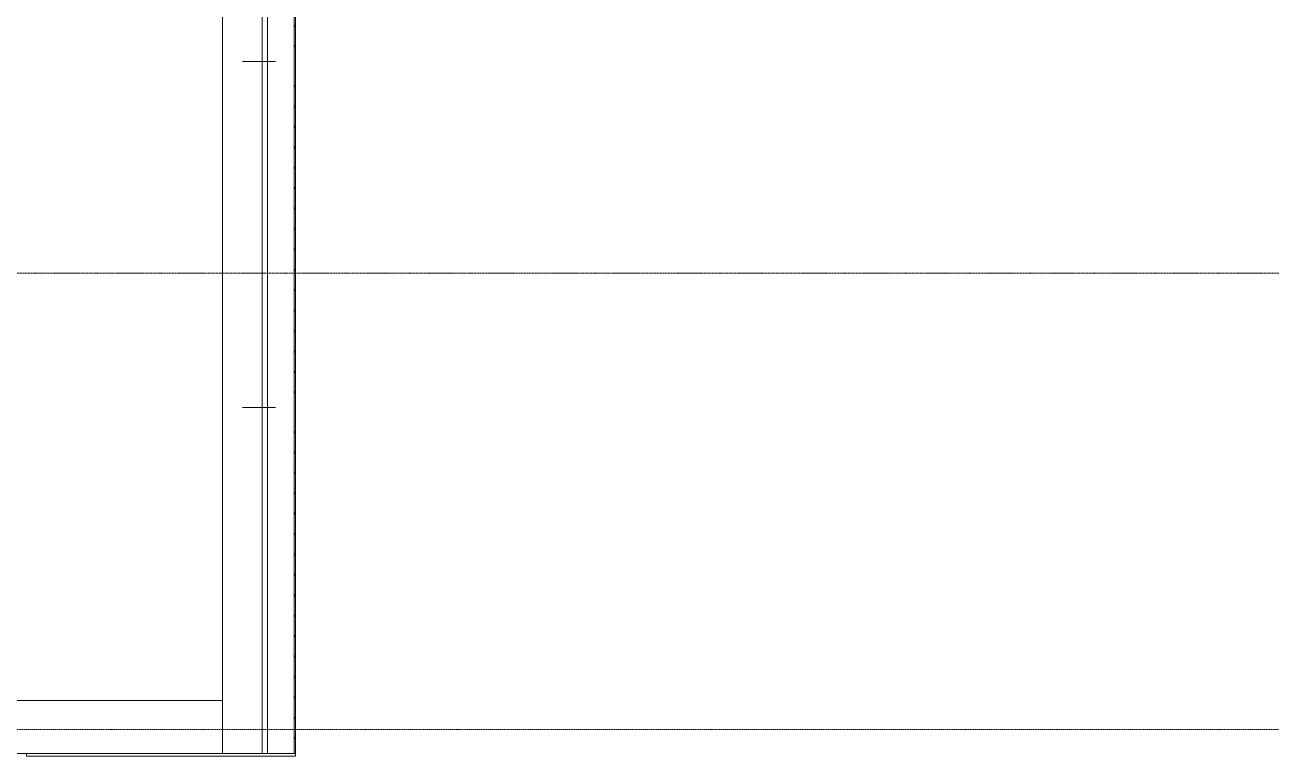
# Model space of a CAD drawing. Header units: millimetres. Extents: x 984 to 425800, y -34355 to 59419.
# Drawn here: x 356217 to 360915, y -20133 to -17377 of the extents above; entities that cross this region are included whole.
import ezdxf

# ---------------------------------------------------------------- set-up
doc = ezdxf.new("R2010")
doc.units = ezdxf.units.MM
doc.linetypes.add('DPA_Grid _ Level 100', pattern=[10, 5.5, -1.6, 1.3, -1.6])
doc.linetypes.add('DPA_Hidden 100', pattern=[7.2, 4.7, -2.5])
for name, color, linetype, lineweight in [('A-DETL', 1, 'Continuous', 70), ('A-FLOR-E', 2, 'Continuous', 9), ('A-GENM', 1, 'Continuous', 9), ('A-GLAZ-CURT', 2, 'Continuous', 9), ('A-GLAZ-CWMG', 2, 'Continuous', 9), ('S-GRID', 251, 'Continuous', 9), ('WALL-E', 2, 'Continuous', 9)]:
    doc.layers.add(name, color=color, linetype=linetype, lineweight=lineweight)

# ---------------------------------------------------------------- blocks, each defined once
blk = doc.blocks.new('DPA_CP_Entrance Louver Grill Vertical Z - Louver Grill Vertical Z-V14-4110-01 GROUND LEVEL - REFLECTED CEILING PLAN')
at = {"layer": 'A-GLAZ-CURT'}
for p, q in [((-604, 200), (-602, 200)), ((602, 200), (604, 200)), ((-652, 50), (-652, 125)), ((-652, 125), (-652, 50)), ((-652, 50), (-652, 125)), ((-652, 125), (-652, 50)), ((652, 50), (652, 125)), ((652, 125), (652, 50)), ((652, 50), (652, 125)), ((652, 125), (652, 50)), ((-652, 50), (-652, 32.8)), ((-652, 0), (-652, 50)), ((652, 32.8), (652, 50)), ((652, 50), (652, 0))]:
    blk.add_line(p, q, dxfattribs=at)
blk = doc.blocks.new('DPA_CP_Entrance Louver Grill Vertical Z - Louver Grill Vertical Z-V15-4110-01 GROUND LEVEL - REFLECTED CEILING PLAN')
at = {"layer": 'A-GLAZ-CURT'}
for p, q in [((-604, 200), (-602, 200)), ((602, 200), (604, 200)), ((-652, 50), (-652, 125)), ((-652, 125), (-652, 50)), ((-652, 50), (-652, 125)), ((-652, 125), (-652, 50)), ((652, 50), (652, 125)), ((652, 125), (652, 50)), ((652, 50), (652, 125)), ((652, 125), (652, 50)), ((-652, 50), (-652, 32.8)), ((-652, 0), (-652, 50)), ((652, 0), (652, 50)), ((652, 50), (652, 0))]:
    blk.add_line(p, q, dxfattribs=at)
blk = doc.blocks.new('GM_Louver Grill Vertical Z - Z Profile-12308811-4110-01 GROUND LEVEL - REFLECTED CEILING PLAN')
at = {"layer": 'A-GENM'}
for p, q in [((50, 75), (40, 75)), ((40, 75), (40, 73)), ((40, 73), (40, 75)), ((40, 75), (50, 75)), ((40, 73), (46.4, 73)), ((46.4, 73), (40, 73))]:
    blk.add_line(p, q, dxfattribs=at)
blk = doc.blocks.new('Rectangular Mullion - Entrance Louver Top-15584284-4110-01 GROUND LEVEL - REFLECTED CEILING PLAN')
at = {"layer": 'A-GLAZ-CWMG'}
for p, q in [((-660135.9, -16211.2), (-660135.9, -14907.2)), ((-660135.9, -16211.2), (-660135.9, -14907.2)), ((-659985.9, -16211.2), (-659985.9, -14907.2)), ((-659985.9, -16211.2), (-659985.9, -14907.2)), ((-659965.9, -16211.2), (-659965.9, -14907.2)), ((-659965.9, -16211.2), (-659965.9, -14907.2)), ((-659865.9, -14907.2), (-659865.9, -16211.2)), ((-659865.9, -16211.2), (-659865.9, -14907.2))]:
    blk.add_line(p, q, dxfattribs=at)
blk = doc.blocks.new('Rectangular Mullion - Entrance Louver Top-15584285-4110-01 GROUND LEVEL - REFLECTED CEILING PLAN')
at = {"layer": 'A-GLAZ-CWMG'}
for p, q in [((-660135.9, -20123), (-660135.9, -18819)), ((-660135.9, -20123), (-660135.9, -18819)), ((-659985.9, -20123), (-659985.9, -18819)), ((-659985.9, -20123), (-659985.9, -18819)), ((-659965.9, -20123), (-659965.9, -18819)), ((-659965.9, -20123), (-659965.9, -18819)), ((-659865.9, -18819), (-659865.9, -20123)), ((-659865.9, -20123), (-659865.9, -18819)), ((-659865.9, -20123), (-660135.9, -20123)), ((-660135.9, -20123), (-659985.9, -20123)), ((-659985.9, -20123), (-659965.9, -20123)), ((-659965.9, -20123), (-659865.9, -20123))]:
    blk.add_line(p, q, dxfattribs=at)
blk = doc.blocks.new('DPA_CP_Entrance Louver Grill Vertical Z - Louver Grill Vertical Z-V114-4110-01 GROUND LEVEL - REFLECTED CEILING PLAN')
at = {"layer": 'A-GLAZ-CURT'}
for p, q in [((-652, 50), (-652, 125)), ((-652, 125), (-652, 50)), ((-652, 50), (-652, 125)), ((-652, 125), (-652, 50)), ((652, 50), (652, 125)), ((652, 125), (652, 50)), ((652, 50), (652, 125)), ((652, 125), (652, 50)), ((-652, 50), (-652, 32.8)), ((-652, 32.8), (-652, 50)), ((652, 32.8), (652, 50)), ((652, 50), (652, 32.8))]:
    blk.add_line(p, q, dxfattribs=at)
blk = doc.blocks.new('DPA_CP_Entrance Louver Grill Vertical Z - Louver Grill Vertical Z-V115-4110-01 GROUND LEVEL - REFLECTED CEILING PLAN')
at = {"layer": 'A-GLAZ-CURT'}
for p, q in [((-652, 50), (-652, 125)), ((-652, 125), (-652, 50)), ((-652, 50), (-652, 125)), ((-652, 125), (-652, 50)), ((652, 50), (652, 125)), ((652, 125), (652, 50)), ((652, 50), (652, 125)), ((652, 125), (652, 50)), ((-652, 50), (-652, 32.8)), ((-652, 32.8), (-652, 50)), ((652, 0), (652, 50)), ((652, 50), (652, 0))]:
    blk.add_line(p, q, dxfattribs=at)
blk = doc.blocks.new('GM_Louver Grill Vertical Z - Z Profile-18333892-4110-01 GROUND LEVEL - REFLECTED CEILING PLAN')
at = {"layer": 'A-GENM'}
for p, q in [((50, 75), (40, 75)), ((40, 75), (50, 75))]:
    blk.add_line(p, q, dxfattribs=at)
blk = doc.blocks.new('Rectangular Mullion - 50x200-15584287-4110-01 GROUND LEVEL - REFLECTED CEILING PLAN')
at = {"layer": 'A-GLAZ-CWMG'}
blk.add_line((-659860.9, -14907.2), (-659860.9, -16211.2), dxfattribs=at)
blk.add_line((-659860.9, -14907.2), (-659860.9, -16211.2), dxfattribs=at)
blk = doc.blocks.new('Rectangular Mullion - 50x200-15584288-4110-01 GROUND LEVEL - REFLECTED CEILING PLAN')
at = {"layer": 'A-GLAZ-CWMG'}
for p, q in [((-659860.9, -18819), (-659860.9, -20123)), ((-659860.9, -18819), (-659860.9, -20123)), ((-660060.9, -20123), (-659860.9, -20123)), ((-659860.9, -20123), (-660060.9, -20123))]:
    blk.add_line(p, q, dxfattribs=at)

msp = doc.modelspace()

# ---------------------------------------------------------------- linework, layer by layer
at = {"layer": 'A-DETL', "linetype": 'DPA_Hidden 100', "lineweight": 9}
msp.add_line((317960.8, -20033), (364775.8, -20033), dxfattribs=at)
at = {"layer": 'A-FLOR-E'}
for p, q in [((357037.3, -20123), (323792.8, -20123)), ((323792.8, -20123), (357037.3, -20123))]:
    msp.add_line(p, q, dxfattribs=at)
at = {"layer": 'S-GRID', "linetype": 'DPA_Grid _ Level 100'}
msp.add_line((307000.7, -18313), (415577.1, -18313), dxfattribs=at)
at = {"layer": 'WALL-E'}
for p, q in [((356962.3, -19923), (323892.8, -19923)), ((356962.3, -19923), (356962.3, -20123)), ((323692.8, -20123), (356962.3, -20123)), ((356962.3, -20123), (323692.8, -20123)), ((357237.3, -20123), (356222.8, -20123)), ((356222.8, -20123), (357237.3, -20123)), ((356222.8, -20133), (356222.8, -20123)), ((356222.8, -20123), (356222.8, -20133)), ((357237.3, -20133), (356222.8, -20133)), ((356222.8, -20133), (357237.3, -20133)), ((357237.3, -20123), (357237.3, -20133)), ((357237.3, -20133), (357237.3, -20123))]:
    msp.add_line(p, q, dxfattribs=at)

# ---------------------------------------------------------------- block references
at = {"layer": 'A-GENM', "rotation": 269.9999999999996}
for name, p in [('GM_Louver Grill Vertical Z - Z Profile-12308811-4110-01 GROUND LEVEL - REFLECTED CEILING PLAN', (357162.3, -17338.2)), ('GM_Louver Grill Vertical Z - Z Profile-18333892-4110-01 GROUND LEVEL - REFLECTED CEILING PLAN', (357162.3, -17338.2)), ('GM_Louver Grill Vertical Z - Z Profile-12308811-4110-01 GROUND LEVEL - REFLECTED CEILING PLAN', (357162.3, -17415.1)), ('GM_Louver Grill Vertical Z - Z Profile-18333892-4110-01 GROUND LEVEL - REFLECTED CEILING PLAN', (357162.3, -17415.1)), ('GM_Louver Grill Vertical Z - Z Profile-12308811-4110-01 GROUND LEVEL - REFLECTED CEILING PLAN', (357162.3, -17565.1)), ('GM_Louver Grill Vertical Z - Z Profile-18333892-4110-01 GROUND LEVEL - REFLECTED CEILING PLAN', (357162.3, -17565.1)), ('GM_Louver Grill Vertical Z - Z Profile-12308811-4110-01 GROUND LEVEL - REFLECTED CEILING PLAN', (357162.3, -17642)), ('GM_Louver Grill Vertical Z - Z Profile-18333892-4110-01 GROUND LEVEL - REFLECTED CEILING PLAN', (357162.3, -17642)), ('GM_Louver Grill Vertical Z - Z Profile-12308811-4110-01 GROUND LEVEL - REFLECTED CEILING PLAN', (357162.3, -17719)), ('GM_Louver Grill Vertical Z - Z Profile-18333892-4110-01 GROUND LEVEL - REFLECTED CEILING PLAN', (357162.3, -17719)), ('GM_Louver Grill Vertical Z - Z Profile-12308811-4110-01 GROUND LEVEL - REFLECTED CEILING PLAN', (357162.3, -17795.9)), ('GM_Louver Grill Vertical Z - Z Profile-18333892-4110-01 GROUND LEVEL - REFLECTED CEILING PLAN', (357162.3, -17795.9)), ('GM_Louver Grill Vertical Z - Z Profile-12308811-4110-01 GROUND LEVEL - REFLECTED CEILING PLAN', (357162.3, -17872.8)), ('GM_Louver Grill Vertical Z - Z Profile-18333892-4110-01 GROUND LEVEL - REFLECTED CEILING PLAN', (357162.3, -17872.8)), ('GM_Louver Grill Vertical Z - Z Profile-12308811-4110-01 GROUND LEVEL - REFLECTED CEILING PLAN', (357162.3, -17949.7)), ('GM_Louver Grill Vertical Z - Z Profile-18333892-4110-01 GROUND LEVEL - REFLECTED CEILING PLAN', (357162.3, -17949.7)), ('GM_Louver Grill Vertical Z - Z Profile-12308811-4110-01 GROUND LEVEL - REFLECTED CEILING PLAN', (357162.3, -18026.7)), ('GM_Louver Grill Vertical Z - Z Profile-18333892-4110-01 GROUND LEVEL - REFLECTED CEILING PLAN', (357162.3, -18026.7)), ('GM_Louver Grill Vertical Z - Z Profile-12308811-4110-01 GROUND LEVEL - REFLECTED CEILING PLAN', (357162.3, -18103.6)), ('GM_Louver Grill Vertical Z - Z Profile-18333892-4110-01 GROUND LEVEL - REFLECTED CEILING PLAN', (357162.3, -18103.6)), ('GM_Louver Grill Vertical Z - Z Profile-12308811-4110-01 GROUND LEVEL - REFLECTED CEILING PLAN', (357162.3, -18180.5)), ('GM_Louver Grill Vertical Z - Z Profile-18333892-4110-01 GROUND LEVEL - REFLECTED CEILING PLAN', (357162.3, -18180.5)), ('GM_Louver Grill Vertical Z - Z Profile-12308811-4110-01 GROUND LEVEL - REFLECTED CEILING PLAN', (357162.3, -18257.5)), ('GM_Louver Grill Vertical Z - Z Profile-18333892-4110-01 GROUND LEVEL - REFLECTED CEILING PLAN', (357162.3, -18257.5)), ('GM_Louver Grill Vertical Z - Z Profile-12308811-4110-01 GROUND LEVEL - REFLECTED CEILING PLAN', (357162.3, -18334.4)), ('GM_Louver Grill Vertical Z - Z Profile-18333892-4110-01 GROUND LEVEL - REFLECTED CEILING PLAN', (357162.3, -18334.4)), ('GM_Louver Grill Vertical Z - Z Profile-12308811-4110-01 GROUND LEVEL - REFLECTED CEILING PLAN', (357162.3, -18411.3)), ('GM_Louver Grill Vertical Z - Z Profile-18333892-4110-01 GROUND LEVEL - REFLECTED CEILING PLAN', (357162.3, -18411.3)), ('GM_Louver Grill Vertical Z - Z Profile-12308811-4110-01 GROUND LEVEL - REFLECTED CEILING PLAN', (357162.3, -18488.2)), ('GM_Louver Grill Vertical Z - Z Profile-18333892-4110-01 GROUND LEVEL - REFLECTED CEILING PLAN', (357162.3, -18488.2)), ('GM_Louver Grill Vertical Z - Z Profile-12308811-4110-01 GROUND LEVEL - REFLECTED CEILING PLAN', (357162.3, -18565.2)), ('GM_Louver Grill Vertical Z - Z Profile-18333892-4110-01 GROUND LEVEL - REFLECTED CEILING PLAN', (357162.3, -18565.2)), ('GM_Louver Grill Vertical Z - Z Profile-12308811-4110-01 GROUND LEVEL - REFLECTED CEILING PLAN', (357162.3, -18642.1)), ('GM_Louver Grill Vertical Z - Z Profile-18333892-4110-01 GROUND LEVEL - REFLECTED CEILING PLAN', (357162.3, -18642.1)), ('GM_Louver Grill Vertical Z - Z Profile-12308811-4110-01 GROUND LEVEL - REFLECTED CEILING PLAN', (357162.3, -18719)), ('GM_Louver Grill Vertical Z - Z Profile-18333892-4110-01 GROUND LEVEL - REFLECTED CEILING PLAN', (357162.3, -18719)), ('GM_Louver Grill Vertical Z - Z Profile-12308811-4110-01 GROUND LEVEL - REFLECTED CEILING PLAN', (357162.3, -18869)), ('GM_Louver Grill Vertical Z - Z Profile-18333892-4110-01 GROUND LEVEL - REFLECTED CEILING PLAN', (357162.3, -18869)), ('GM_Louver Grill Vertical Z - Z Profile-12308811-4110-01 GROUND LEVEL - REFLECTED CEILING PLAN', (357162.3, -18946)), ('GM_Louver Grill Vertical Z - Z Profile-18333892-4110-01 GROUND LEVEL - REFLECTED CEILING PLAN', (357162.3, -18946)), ('GM_Louver Grill Vertical Z - Z Profile-12308811-4110-01 GROUND LEVEL - REFLECTED CEILING PLAN', (357162.3, -19022.9)), ('GM_Louver Grill Vertical Z - Z Profile-18333892-4110-01 GROUND LEVEL - REFLECTED CEILING PLAN', (357162.3, -19022.9)), ('GM_Louver Grill Vertical Z - Z Profile-12308811-4110-01 GROUND LEVEL - REFLECTED CEILING PLAN', (357162.3, -19099.8)), ('GM_Louver Grill Vertical Z - Z Profile-18333892-4110-01 GROUND LEVEL - REFLECTED CEILING PLAN', (357162.3, -19099.8)), ('GM_Louver Grill Vertical Z - Z Profile-12308811-4110-01 GROUND LEVEL - REFLECTED CEILING PLAN', (357162.3, -19176.7)), ('GM_Louver Grill Vertical Z - Z Profile-18333892-4110-01 GROUND LEVEL - REFLECTED CEILING PLAN', (357162.3, -19176.7)), ('GM_Louver Grill Vertical Z - Z Profile-12308811-4110-01 GROUND LEVEL - REFLECTED CEILING PLAN', (357162.3, -19253.7)), ('GM_Louver Grill Vertical Z - Z Profile-18333892-4110-01 GROUND LEVEL - REFLECTED CEILING PLAN', (357162.3, -19253.7)), ('GM_Louver Grill Vertical Z - Z Profile-12308811-4110-01 GROUND LEVEL - REFLECTED CEILING PLAN', (357162.3, -19330.6)), ('GM_Louver Grill Vertical Z - Z Profile-18333892-4110-01 GROUND LEVEL - REFLECTED CEILING PLAN', (357162.3, -19330.6)), ('GM_Louver Grill Vertical Z - Z Profile-12308811-4110-01 GROUND LEVEL - REFLECTED CEILING PLAN', (357162.3, -19407.5)), ('GM_Louver Grill Vertical Z - Z Profile-18333892-4110-01 GROUND LEVEL - REFLECTED CEILING PLAN', (357162.3, -19407.5)), ('GM_Louver Grill Vertical Z - Z Profile-12308811-4110-01 GROUND LEVEL - REFLECTED CEILING PLAN', (357162.3, -19484.5)), ('GM_Louver Grill Vertical Z - Z Profile-18333892-4110-01 GROUND LEVEL - REFLECTED CEILING PLAN', (357162.3, -19484.5)), ('GM_Louver Grill Vertical Z - Z Profile-12308811-4110-01 GROUND LEVEL - REFLECTED CEILING PLAN', (357162.3, -19561.4)), ('GM_Louver Grill Vertical Z - Z Profile-18333892-4110-01 GROUND LEVEL - REFLECTED CEILING PLAN', (357162.3, -19561.4)), ('GM_Louver Grill Vertical Z - Z Profile-12308811-4110-01 GROUND LEVEL - REFLECTED CEILING PLAN', (357162.3, -19638.3)), ('GM_Louver Grill Vertical Z - Z Profile-18333892-4110-01 GROUND LEVEL - REFLECTED CEILING PLAN', (357162.3, -19638.3)), ('GM_Louver Grill Vertical Z - Z Profile-12308811-4110-01 GROUND LEVEL - REFLECTED CEILING PLAN', (357162.3, -19715.2)), ('GM_Louver Grill Vertical Z - Z Profile-18333892-4110-01 GROUND LEVEL - REFLECTED CEILING PLAN', (357162.3, -19715.2)), ('GM_Louver Grill Vertical Z - Z Profile-12308811-4110-01 GROUND LEVEL - REFLECTED CEILING PLAN', (357162.3, -19792.2)), ('GM_Louver Grill Vertical Z - Z Profile-18333892-4110-01 GROUND LEVEL - REFLECTED CEILING PLAN', (357162.3, -19792.2)), ('GM_Louver Grill Vertical Z - Z Profile-12308811-4110-01 GROUND LEVEL - REFLECTED CEILING PLAN', (357162.3, -19869.1)), ('GM_Louver Grill Vertical Z - Z Profile-18333892-4110-01 GROUND LEVEL - REFLECTED CEILING PLAN', (357162.3, -19869.1)), ('GM_Louver Grill Vertical Z - Z Profile-12308811-4110-01 GROUND LEVEL - REFLECTED CEILING PLAN', (357162.3, -19946)), ('GM_Louver Grill Vertical Z - Z Profile-18333892-4110-01 GROUND LEVEL - REFLECTED CEILING PLAN', (357162.3, -19946)), ('GM_Louver Grill Vertical Z - Z Profile-12308811-4110-01 GROUND LEVEL - REFLECTED CEILING PLAN', (357162.3, -20023)), ('GM_Louver Grill Vertical Z - Z Profile-18333892-4110-01 GROUND LEVEL - REFLECTED CEILING PLAN', (357162.3, -20023))]:
    msp.add_blockref(name, p, dxfattribs=at)
at = {"layer": 'A-GLAZ-CURT', "rotation": 269.9999999999996}
for name, p in [('DPA_CP_Entrance Louver Grill Vertical Z - Louver Grill Vertical Z-V14-4110-01 GROUND LEVEL - REFLECTED CEILING PLAN', (357037.3, -16863.1)), ('DPA_CP_Entrance Louver Grill Vertical Z - Louver Grill Vertical Z-V114-4110-01 GROUND LEVEL - REFLECTED CEILING PLAN', (357037.3, -16863.1)), ('DPA_CP_Entrance Louver Grill Vertical Z - Louver Grill Vertical Z-V14-4110-01 GROUND LEVEL - REFLECTED CEILING PLAN', (357037.3, -18167.1)), ('DPA_CP_Entrance Louver Grill Vertical Z - Louver Grill Vertical Z-V114-4110-01 GROUND LEVEL - REFLECTED CEILING PLAN', (357037.3, -18167.1)), ('DPA_CP_Entrance Louver Grill Vertical Z - Louver Grill Vertical Z-V15-4110-01 GROUND LEVEL - REFLECTED CEILING PLAN', (357037.3, -19471)), ('DPA_CP_Entrance Louver Grill Vertical Z - Louver Grill Vertical Z-V115-4110-01 GROUND LEVEL - REFLECTED CEILING PLAN', (357037.3, -19471))]:
    msp.add_blockref(name, p, dxfattribs=at)
at = {"layer": 'A-GLAZ-CWMG'}
for name, p in [('Rectangular Mullion - Entrance Louver Top-15584284-4110-01 GROUND LEVEL - REFLECTED CEILING PLAN', (1017098.2, -1303.9)), ('Rectangular Mullion - 50x200-15584287-4110-01 GROUND LEVEL - REFLECTED CEILING PLAN', (1017098.2, -1303.9)), ('Rectangular Mullion - Entrance Louver Top-15584284-4110-01 GROUND LEVEL - REFLECTED CEILING PLAN', (1017098.2, -2607.9)), ('Rectangular Mullion - 50x200-15584287-4110-01 GROUND LEVEL - REFLECTED CEILING PLAN', (1017098.2, -2607.9)), ('Rectangular Mullion - Entrance Louver Top-15584285-4110-01 GROUND LEVEL - REFLECTED CEILING PLAN', (1017098.2, 0)), ('Rectangular Mullion - 50x200-15584288-4110-01 GROUND LEVEL - REFLECTED CEILING PLAN', (1017098.2, 0))]:
    msp.add_blockref(name, p, dxfattribs=at)

doc.saveas('drawing.dxf')
